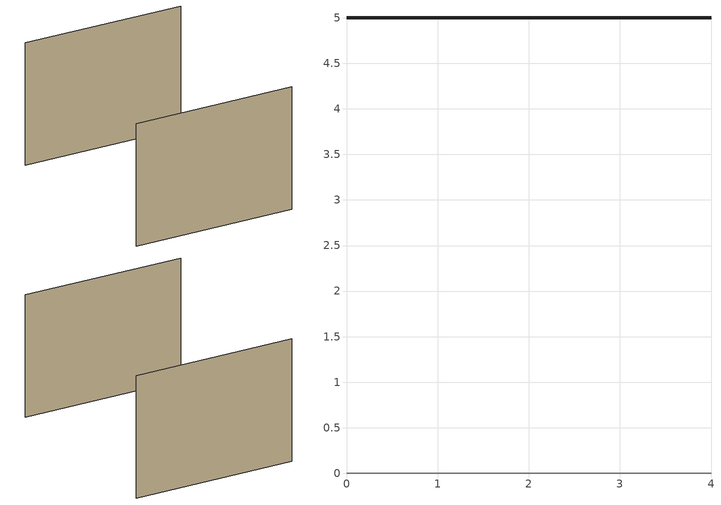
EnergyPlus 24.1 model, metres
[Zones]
Zone A
 wall outside (Opaque): 0,5 4,5 z0:3
 wall to Zone B (Opaque): 4,0 0,0 z0:3
Zone B
[Material:NoMass]
Rough Layer: Rough, 0.5
[Construction]
Opaque: Rough Layer
[Zone]
Zone A; Zone B: 0, 0, 0, 0, 1, 1
[AirflowNetwork:MultiZone:Surface]
Pair A: Interzone Crack
Outdoor Wall: Outdoor Crack
[AirflowNetwork:MultiZone:Surface:Crack]
Interzone Crack; Outdoor Crack: 0.001, 0.65
